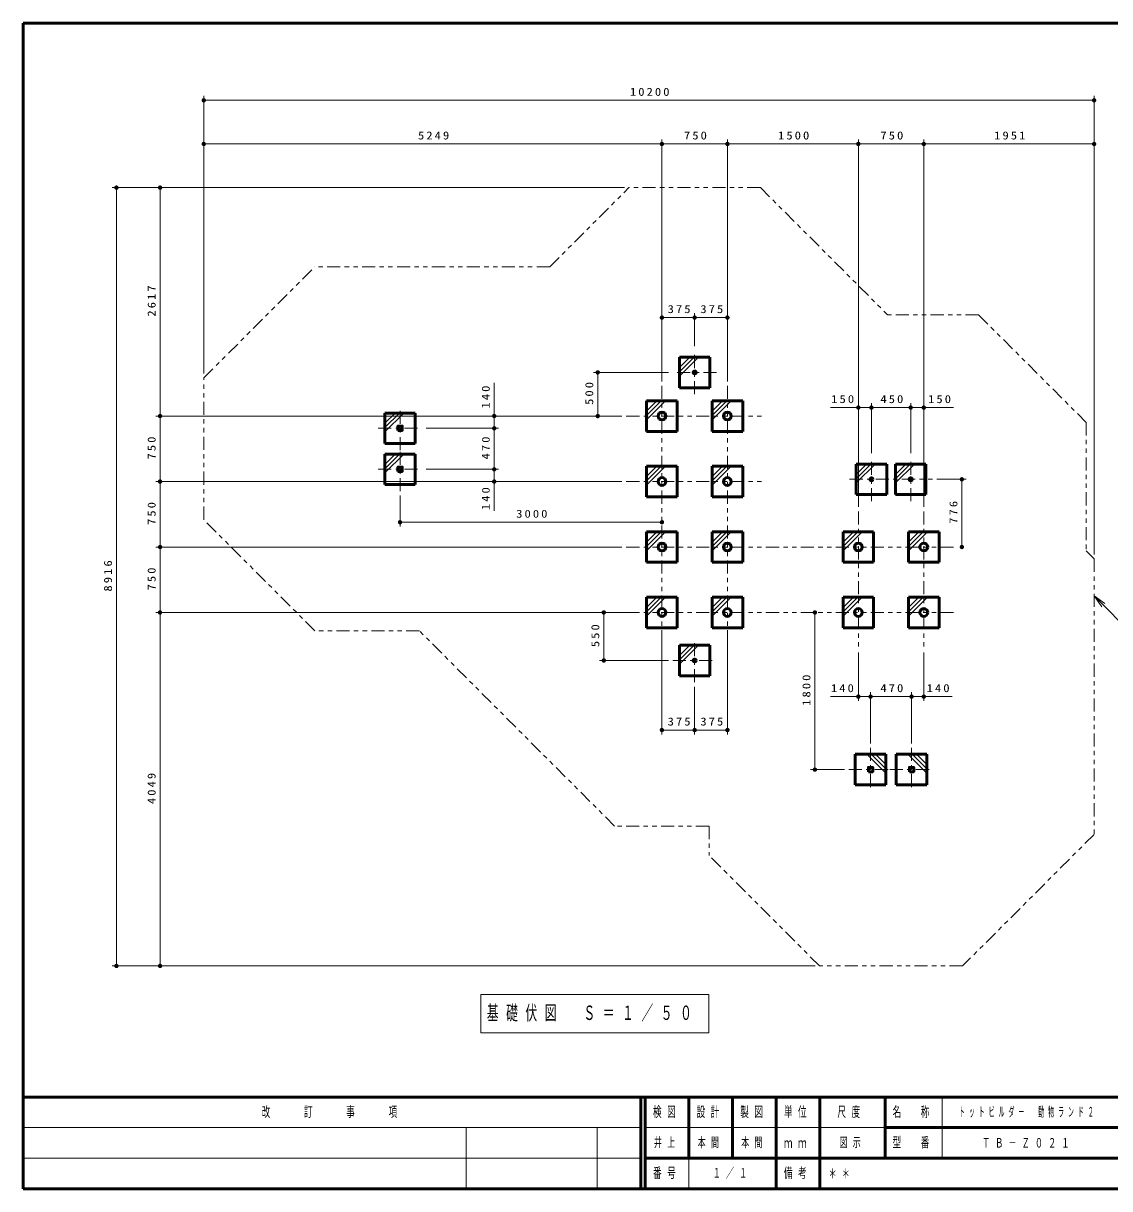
# Model space of a CAD drawing. Units: millimetres on the paper, scale 1:50. Extents: x -385 to 0, y -594 to 267.
# Drawn here: x -385 to -136.1, y -594 to -327 of the extents above; entities that cross this region are included whole.
import ezdxf

# ---------------------------------------------------------------- set-up
doc = ezdxf.new("R2010")
doc.units = ezdxf.units.MM
doc.linetypes.add('USER2', pattern=[6, 3, -1, 1, -1])
doc.linetypes.add('USER3', pattern=[8, 3, -1, 1, -1, 1, -1])
doc.layers.add('LY_1', color=140, linetype='Continuous', lineweight=50)
doc.styles.add('ＭＳ ゴシック', font='')
doc.styles.get('ＭＳ ゴシック').set_extended_font_data('MS Gothic')

# ---------------------------------------------------------------- blocks, each defined once
blk = doc.blocks.new('filled_dot')
at = {"color": 0, "linetype": 'Continuous', "lineweight": -2, "const_width": 1.25}
blk.add_lwpolyline([(-0.625, 0, 1), (0.625, 0, 1)], format="xyb", close=True, dxfattribs=at)

msp = doc.modelspace()

# ---------------------------------------------------------------- linework, layer by layer
at = {"layer": 'LY_1', "color": 7}
for p, q in [((0, -327), (-385, -327)), ((-385, -327), (-385, -594)), ((-385, -573), (0, -573)), ((-385, -594), (0, -594))]:
    msp.add_line(p, q, dxfattribs=at)
at = {"layer": 'LY_1', "color": 7, "lineweight": 13}
for p, q in [((-343.663, -353.644), (-343.663, -343.644)), ((-139.663, -353.644), (-139.663, -343.644)), ((-343.663, -344.644), (-139.663, -344.644)), ((-343.663, -407.253), (-343.663, -353.644)), ((-343.663, -354.644), (-238.683, -354.644)), ((-238.683, -393.421), (-238.683, -353.644)), ((-238.683, -354.644), (-223.683, -354.644)), ((-223.683, -393.421), (-223.683, -353.644)), ((-223.683, -354.644), (-193.683, -354.644)), ((-193.683, -437.817), (-193.683, -353.644)), ((-193.683, -354.644), (-178.683, -354.644)), ((-178.683, -437.817), (-178.683, -353.644)), ((-178.683, -354.644), (-139.663, -354.644)), ((-139.663, -448.707), (-139.663, -353.644)), ((-354.663, -364.644), (-364.663, -364.644)), ((-363.663, -542.964), (-363.663, -364.644)), ((-247.236, -364.644), (-354.663, -364.644)), ((-353.663, -416.984), (-353.663, -364.644)), ((-238.683, -409.072), (-238.683, -393.421)), ((-238.683, -394.421), (-231.183, -394.421)), ((-231.183, -400.984), (-231.183, -393.421)), ((-231.183, -394.421), (-223.683, -394.421)), ((-223.683, -409.072), (-223.683, -393.421)), ((-234.683, -407.828), (-230.339, -403.484)), ((-234.683, -406.838), (-231.329, -403.484)), ((-234.683, -405.848), (-232.319, -403.484)), ((-237.183, -406.984), (-254.39, -406.984)), ((-253.39, -416.984), (-253.39, -406.984)), ((-277.107, -409.398), (-277.107, -419.784)), ((-242.183, -415.848), (-239.819, -413.484)), ((-242.183, -416.838), (-238.829, -413.484)), ((-242.183, -417.828), (-237.839, -413.484)), ((-227.183, -415.848), (-224.819, -413.484)), ((-227.183, -416.838), (-223.829, -413.484)), ((-227.183, -417.828), (-222.839, -413.484)), ((-302.183, -418.648), (-299.819, -416.284)), ((-302.183, -419.638), (-298.829, -416.284)), ((-302.183, -420.628), (-297.839, -416.284)), ((-200.039, -415.04), (-190.683, -415.04)), ((-193.683, -437.817), (-193.683, -414.04)), ((-190.683, -425.474), (-190.683, -414.04)), ((-190.683, -415.04), (-181.683, -415.04)), ((-181.683, -425.474), (-181.683, -414.04)), ((-181.683, -415.04), (-171.843, -415.04)), ((-178.683, -437.817), (-178.683, -414.04)), ((-247.85, -416.984), (-354.663, -416.984)), ((-353.663, -431.984), (-353.663, -416.984)), ((-247.85, -416.984), (-278.107, -416.984)), ((-247.85, -416.984), (-254.39, -416.984)), ((-292.683, -419.784), (-276.107, -419.784)), ((-292.683, -419.784), (-276.107, -419.784)), ((-277.107, -419.784), (-277.107, -429.184)), ((-302.183, -430.028), (-297.839, -425.684)), ((-302.183, -429.038), (-298.829, -425.684)), ((-302.183, -428.048), (-299.819, -425.684)), ((-292.683, -429.184), (-276.107, -429.184)), ((-292.683, -429.184), (-276.107, -429.184)), ((-277.107, -429.184), (-277.107, -438.672)), ((-242.183, -430.848), (-239.819, -428.484)), ((-242.183, -431.838), (-238.829, -428.484)), ((-242.183, -432.828), (-237.839, -428.484)), ((-227.183, -430.848), (-224.819, -428.484)), ((-227.183, -431.838), (-223.829, -428.484)), ((-227.183, -432.828), (-222.839, -428.484)), ((-194.183, -432.318), (-189.839, -427.974)), ((-194.183, -431.328), (-190.829, -427.974)), ((-194.183, -430.338), (-191.819, -427.974)), ((-185.183, -432.318), (-180.839, -427.974)), ((-185.183, -431.328), (-181.829, -427.974)), ((-185.183, -430.338), (-182.819, -427.974)), ((-247.85, -431.984), (-354.663, -431.984)), ((-353.663, -446.984), (-353.663, -431.984)), ((-247.85, -431.984), (-278.107, -431.984)), ((-175.683, -431.474), (-168.957, -431.474)), ((-169.957, -446.984), (-169.957, -431.474)), ((-298.683, -435.184), (-298.683, -442.307)), ((-238.683, -441.307), (-298.683, -441.307)), ((-242.183, -445.848), (-239.819, -443.484)), ((-242.183, -446.838), (-238.829, -443.484)), ((-242.183, -447.828), (-237.839, -443.484)), ((-227.183, -445.848), (-224.819, -443.484)), ((-227.183, -446.838), (-223.829, -443.484)), ((-227.183, -447.828), (-222.839, -443.484)), ((-197.183, -445.848), (-194.819, -443.484)), ((-197.183, -446.838), (-193.829, -443.484)), ((-197.183, -447.828), (-192.839, -443.484)), ((-182.183, -445.848), (-179.819, -443.484)), ((-182.183, -446.838), (-178.829, -443.484)), ((-182.183, -447.828), (-177.839, -443.484)), ((-247.85, -446.984), (-354.663, -446.984)), ((-353.663, -461.984), (-353.663, -446.984)), ((-242.183, -460.848), (-239.819, -458.484)), ((-242.183, -461.838), (-238.829, -458.484)), ((-242.183, -462.828), (-237.839, -458.484)), ((-227.183, -460.848), (-224.819, -458.484)), ((-227.183, -461.838), (-223.829, -458.484)), ((-227.183, -462.828), (-222.839, -458.484)), ((-197.183, -460.848), (-194.819, -458.484)), ((-197.183, -461.838), (-193.829, -458.484)), ((-197.183, -462.828), (-192.839, -458.484)), ((-182.183, -460.848), (-179.819, -458.484)), ((-182.183, -461.838), (-178.829, -458.484)), ((-182.183, -462.828), (-177.839, -458.484)), ((-137.896, -460.666), (-139.663, -458.191)), ((-139.663, -458.191), (-137.188, -459.959)), ((-139.663, -458.191), (-137.542, -460.312)), ((-139.663, -458.191), (-130.533, -467.322)), ((-247.85, -461.984), (-354.663, -461.984)), ((-353.663, -542.964), (-353.663, -461.984)), ((-246.024, -461.984), (-253.006, -461.984)), ((-252.006, -472.984), (-252.006, -461.984)), ((-203.637, -497.984), (-203.637, -461.984)), ((-238.683, -468.064), (-238.683, -489.919)), ((-232.319, -469.484), (-234.683, -471.848)), ((-231.329, -469.484), (-234.683, -472.838)), ((-230.339, -469.484), (-234.683, -473.828)), ((-223.683, -468.064), (-223.683, -489.919)), ((-193.683, -471.15), (-193.683, -482.261)), ((-178.683, -471.15), (-178.683, -482.261)), ((-237.183, -472.984), (-253.006, -472.984)), ((-231.183, -478.984), (-231.183, -489.919)), ((-190.883, -491.984), (-190.883, -480.261)), ((-181.483, -491.984), (-181.483, -480.261)), ((-190.883, -481.261), (-200.098, -481.261)), ((-190.883, -481.261), (-181.483, -481.261)), ((-172.164, -481.261), (-181.483, -481.261)), ((-231.183, -488.919), (-238.683, -488.919)), ((-223.683, -488.919), (-231.183, -488.919)), ((-187.383, -498.828), (-191.727, -494.484)), ((-187.383, -497.838), (-190.737, -494.484)), ((-187.383, -496.848), (-189.747, -494.484)), ((-177.983, -498.828), (-182.327, -494.484)), ((-177.983, -497.838), (-181.337, -494.484)), ((-177.983, -496.848), (-180.347, -494.484)), ((-196.883, -497.984), (-204.637, -497.984)), ((-354.663, -542.964), (-364.663, -542.964)), ((-203.561, -542.964), (-354.663, -542.964)), ((-280.21, -549.484), (-280.21, -558.284)), ((-227.91, -549.484), (-280.21, -549.484)), ((-227.91, -558.284), (-227.91, -549.484)), ((-280.21, -558.284), (-227.91, -558.284)), ((-174.5, -573), (-174.5, -587)), ((-385, -580), (-243.5, -580)), ((-283.5, -580), (-283.5, -594)), ((-253.5, -580), (-253.5, -594)), ((-242.5, -580), (-187.5, -580)), ((-385, -587), (-243.5, -587)), ((-232.5, -587), (-232.5, -594))]:
    msp.add_line(p, q, dxfattribs=at)
at = {"layer": 'LY_1', "color": 7, "linetype": 'USER3', "lineweight": 13}
for p, q in [((-264.376, -382.784), (-246.236, -364.644)), ((-216.131, -364.644), (-246.236, -364.644)), ((-216.131, -364.644), (-186.967, -393.807)), ((-343.663, -408.253), (-318.194, -382.784)), ((-264.376, -382.784), (-318.194, -382.784)), ((-166.118, -393.807), (-186.967, -393.807)), ((-166.118, -393.807), (-141.483, -418.442)), ((-343.663, -440.715), (-343.663, -408.253)), ((-238.683, -410.072), (-238.683, -470.15)), ((-223.683, -410.072), (-223.683, -470.15)), ((-246.85, -416.984), (-215.517, -416.984)), ((-141.483, -418.442), (-141.483, -447.887)), ((-246.85, -431.984), (-215.517, -431.984)), ((-193.683, -438.817), (-193.683, -470.15)), ((-178.683, -438.817), (-178.683, -470.15)), ((-318.194, -466.184), (-343.663, -440.715)), ((-246.85, -446.984), (-171.64, -446.984)), ((-141.483, -447.887), (-139.663, -449.707)), ((-139.663, -449.707), (-139.663, -512.821)), ((-246.85, -461.984), (-171.64, -461.984)), ((-294.255, -466.184), (-318.194, -466.184)), ((-249.517, -510.923), (-294.255, -466.184)), ((-227.883, -510.923), (-249.517, -510.923)), ((-227.883, -510.923), (-227.883, -517.641)), ((-139.663, -512.821), (-169.806, -542.964)), ((-202.561, -542.964), (-227.883, -517.641)), ((-169.806, -542.964), (-202.561, -542.964))]:
    msp.add_line(p, q, dxfattribs=at)
at = {"layer": 'LY_1', "color": 7, "linetype": 'USER2', "lineweight": 13}
for p, q in [((-231.183, -411.984), (-231.183, -401.984)), ((-226.183, -406.984), (-236.183, -406.984)), ((-298.683, -424.784), (-298.683, -414.784)), ((-303.683, -419.784), (-293.683, -419.784)), ((-298.683, -434.184), (-298.683, -424.184)), ((-190.683, -436.474), (-190.683, -426.474)), ((-181.683, -436.474), (-181.683, -426.474)), ((-303.683, -429.184), (-293.683, -429.184)), ((-195.683, -431.474), (-176.683, -431.474)), ((-231.183, -477.984), (-231.183, -467.984)), ((-236.183, -472.984), (-226.183, -472.984)), ((-190.883, -492.984), (-190.883, -502.984)), ((-181.483, -492.984), (-181.483, -502.984)), ((-195.883, -497.984), (-185.883, -497.984)), ((-186.483, -497.984), (-176.483, -497.984))]:
    msp.add_line(p, q, dxfattribs=at)
at = {"layer": 'LY_1'}
for p, q in [((-234.683, -403.484), (-234.683, -410.484)), ((-227.683, -403.484), (-234.683, -403.484)), ((-227.683, -410.484), (-227.683, -403.484)), ((-234.683, -410.484), (-227.683, -410.484)), ((-242.183, -413.484), (-242.183, -420.484)), ((-235.183, -413.484), (-242.183, -413.484)), ((-235.183, -420.484), (-235.183, -413.484)), ((-227.183, -413.484), (-227.183, -420.484)), ((-220.183, -413.484), (-227.183, -413.484)), ((-220.183, -420.484), (-220.183, -413.484)), ((-295.183, -416.284), (-302.183, -416.284)), ((-302.183, -416.284), (-302.183, -423.284)), ((-295.183, -423.284), (-295.183, -416.284)), ((-242.183, -420.484), (-235.183, -420.484)), ((-227.183, -420.484), (-220.183, -420.484)), ((-302.183, -423.284), (-295.183, -423.284)), ((-295.183, -425.684), (-302.183, -425.684)), ((-302.183, -425.684), (-302.183, -432.684)), ((-295.183, -432.684), (-295.183, -425.684)), ((-242.183, -428.484), (-242.183, -435.484)), ((-235.183, -428.484), (-242.183, -428.484)), ((-235.183, -435.484), (-235.183, -428.484)), ((-227.183, -428.484), (-227.183, -435.484)), ((-220.183, -428.484), (-227.183, -428.484)), ((-220.183, -435.484), (-220.183, -428.484)), ((-194.183, -427.974), (-194.183, -434.974)), ((-187.183, -427.974), (-194.183, -427.974)), ((-187.183, -434.974), (-187.183, -427.974)), ((-185.183, -427.974), (-185.183, -434.974)), ((-178.183, -427.974), (-185.183, -427.974)), ((-178.183, -434.974), (-178.183, -427.974)), ((-302.183, -432.684), (-295.183, -432.684)), ((-194.183, -434.974), (-187.183, -434.974)), ((-185.183, -434.974), (-178.183, -434.974)), ((-242.183, -435.484), (-235.183, -435.484)), ((-227.183, -435.484), (-220.183, -435.484)), ((-242.183, -443.484), (-242.183, -450.484)), ((-235.183, -443.484), (-242.183, -443.484)), ((-235.183, -450.484), (-235.183, -443.484)), ((-227.183, -443.484), (-227.183, -450.484)), ((-220.183, -443.484), (-227.183, -443.484)), ((-220.183, -450.484), (-220.183, -443.484)), ((-197.183, -443.484), (-197.183, -450.484)), ((-190.183, -443.484), (-197.183, -443.484)), ((-190.183, -450.484), (-190.183, -443.484)), ((-182.183, -443.484), (-182.183, -450.484)), ((-175.183, -443.484), (-182.183, -443.484)), ((-175.183, -450.484), (-175.183, -443.484)), ((-242.183, -450.484), (-235.183, -450.484)), ((-227.183, -450.484), (-220.183, -450.484)), ((-197.183, -450.484), (-190.183, -450.484)), ((-182.183, -450.484), (-175.183, -450.484)), ((-242.183, -458.484), (-242.183, -465.484)), ((-235.183, -458.484), (-242.183, -458.484)), ((-235.183, -465.484), (-235.183, -458.484)), ((-227.183, -458.484), (-227.183, -465.484)), ((-220.183, -458.484), (-227.183, -458.484)), ((-220.183, -465.484), (-220.183, -458.484)), ((-197.183, -458.484), (-197.183, -465.484)), ((-190.183, -458.484), (-197.183, -458.484)), ((-190.183, -465.484), (-190.183, -458.484)), ((-182.183, -458.484), (-182.183, -465.484)), ((-175.183, -458.484), (-182.183, -458.484)), ((-175.183, -465.484), (-175.183, -458.484)), ((-242.183, -465.484), (-235.183, -465.484)), ((-227.183, -465.484), (-220.183, -465.484)), ((-197.183, -465.484), (-190.183, -465.484)), ((-182.183, -465.484), (-175.183, -465.484)), ((-234.683, -469.484), (-227.683, -469.484)), ((-234.683, -476.484), (-234.683, -469.484)), ((-227.683, -469.484), (-227.683, -476.484)), ((-227.683, -476.484), (-234.683, -476.484)), ((-194.383, -501.484), (-194.383, -494.484)), ((-194.383, -494.484), (-187.383, -494.484)), ((-187.383, -494.484), (-187.383, -501.484)), ((-184.983, -501.484), (-184.983, -494.484)), ((-184.983, -494.484), (-177.983, -494.484)), ((-177.983, -494.484), (-177.983, -501.484)), ((-187.383, -501.484), (-194.383, -501.484)), ((-177.983, -501.484), (-184.983, -501.484)), ((-243.5, -573), (-243.5, -594)), ((-242.5, -573), (-242.5, -594)), ((-232.5, -573), (-232.5, -587)), ((-222.5, -573), (-222.5, -587)), ((-212.5, -573), (-212.5, -594)), ((-202.5, -573), (-202.5, -587)), ((-187.5, -573), (-187.5, -587)), ((-187.5, -580), (-70, -580)), ((-242.5, -587), (0, -587)), ((-202.5, -587), (-202.5, -594))]:
    msp.add_line(p, q, dxfattribs=at)
for points in [[(-299.183, -420.284), (-298.183, -420.284), (-298.183, -419.284), (-299.183, -419.284)], [(-299.183, -429.684), (-298.183, -429.684), (-298.183, -428.684), (-299.183, -428.684)], [(-191.383, -498.484), (-190.383, -498.484), (-190.383, -497.484), (-191.383, -497.484)], [(-181.983, -498.484), (-180.983, -498.484), (-180.983, -497.484), (-181.983, -497.484)]]:
    msp.add_lwpolyline(points, close=True, dxfattribs=at)
for centre, radius in [((-231.183, -406.984), 0.34), ((-238.683, -416.984), 0.891), ((-223.683, -416.984), 0.891), ((-238.683, -431.984), 0.891), ((-223.683, -431.984), 0.891), ((-190.683, -431.474), 0.34), ((-181.683, -431.474), 0.34), ((-238.683, -446.984), 0.891), ((-223.683, -446.984), 0.891), ((-193.683, -446.984), 0.891), ((-178.683, -446.984), 0.891), ((-238.683, -461.984), 0.891), ((-223.683, -461.984), 0.891), ((-193.683, -461.984), 0.891), ((-178.683, -461.984), 0.891), ((-231.183, -472.984), 0.34)]:
    msp.add_circle(centre, radius, dxfattribs=at)

# ---------------------------------------------------------------- block references
at = {"layer": 'LY_1', "color": 7, "lineweight": 13, "xscale": 0.4, "yscale": 0.4}
for p in [(-343.663, -344.644), (-343.663, -354.644), (-238.683, -354.644), (-223.683, -354.644), (-193.683, -354.644), (-178.683, -354.644), (-238.683, -394.421), (-231.183, -394.421), (-193.683, -415.04), (-190.683, -415.04), (-181.683, -415.04), (-298.683, -441.307), (-193.683, -481.261), (-190.883, -481.261), (-181.483, -481.261), (-238.683, -488.919), (-231.183, -488.919)]:
    msp.add_blockref('filled_dot', p, dxfattribs=at)
for p, rotation in [((-139.663, -344.644), 180), ((-238.683, -354.644), 180), ((-223.683, -354.644), 180), ((-193.683, -354.644), 180), ((-178.683, -354.644), 180), ((-139.663, -354.644), 180), ((-363.663, -364.644), 270), ((-353.663, -364.644), 270), ((-231.183, -394.421), 180), ((-223.683, -394.421), 180), ((-253.39, -406.984), 270), ((-353.663, -416.984), 270), ((-353.663, -416.984), 90), ((-277.107, -416.984), 270), ((-253.39, -416.984), 90), ((-190.683, -415.04), 180), ((-181.683, -415.04), 180), ((-178.683, -415.04), 180), ((-277.107, -419.784), 270), ((-277.107, -419.784), 90), ((-277.107, -429.184), 90), ((-277.107, -429.184), 270), ((-353.663, -431.984), 270), ((-353.663, -431.984), 90), ((-277.107, -431.984), 90), ((-169.957, -431.474), 270), ((-238.683, -441.307), 180), ((-353.663, -446.984), 270), ((-353.663, -446.984), 90), ((-169.957, -446.984), 90), ((-353.663, -461.984), 270), ((-353.663, -461.984), 90), ((-252.006, -461.984), 270), ((-203.637, -461.984), 270), ((-252.006, -472.984), 90), ((-190.883, -481.261), 180), ((-181.483, -481.261), 180), ((-178.683, -481.261), 180), ((-231.183, -488.919), 180), ((-223.683, -488.919), 180), ((-203.637, -497.984), 90), ((-363.663, -542.964), 90), ((-353.663, -542.964), 90)]:
    msp.add_blockref('filled_dot', p, dxfattribs=dict(at, rotation=rotation))

# ---------------------------------------------------------------- texts
at = {"layer": 'LY_1', "color": 7, "style": 'ＭＳ ゴシック'}
for s, insert, char_height, attachment_point in [('\\T1.33;\\W1.15;10200', (-241.242, -343.644), 1.833, 8), ('\\T1.33;\\W1.15;5249', (-290.757, -353.644), 1.833, 8), ('\\T1.33;\\W1.15;750', (-230.768, -353.644), 1.833, 8), ('\\T1.33;\\W1.15;1500', (-208.262, -353.644), 1.833, 8), ('\\T1.33;\\W1.15;750', (-185.768, -353.644), 1.833, 8), ('\\T1.33;\\W1.15;1951', (-158.752, -353.644), 1.833, 8), ('\\T1.33;\\W1.15;375', (-234.517, -393.421), 1.833, 8), ('\\T1.33;\\W1.15;375', (-227.017, -393.421), 1.833, 8), ('\\T1.33;\\W1.15;150', (-197.039, -414.04), 1.833, 8), ('\\T1.33;\\W1.15;450', (-185.768, -414.04), 1.833, 8), ('\\T1.33;\\W1.15;150', (-174.843, -414.04), 1.833, 8), ('\\T1.33;\\W1.15;3000', (-268.26, -440.307), 1.833, 8), ('\\T1.33;\\W1.15;140', (-197.098, -480.261), 1.833, 8), ('\\T1.33;\\W1.15;470', (-185.768, -480.261), 1.833, 8), ('\\T1.33;\\W1.15;140', (-175.164, -480.261), 1.833, 8), ('\\T1.33;\\W1.15;375', (-234.517, -487.919), 1.833, 8), ('\\T1.33;\\W1.15;375', (-227.017, -487.919), 1.833, 8), ('\\T1.64;\\W0.6;基礎伏図\u3000Ｓ＝１／５０', (-278.81, -553.884), 3.299, 4), ('\\T1.64;\\W0.6;改\u3000\u3000訂\u3000\u3000事\u3000\u3000項', (-314.25, -576.5), 2.346, 5), ('\\T1.64;\\W0.6;検図', (-237.5, -576.5), 2.346, 5), ('\\T1.64;\\W0.6;設計', (-227.5, -576.5), 2.346, 5), ('\\T1.64;\\W0.6;製図', (-217.5, -576.5), 2.346, 5), ('\\T1.64;\\W0.6;単位', (-207.5, -576.5), 2.346, 5), ('\\T1.64;\\W0.6;尺度', (-195.25, -576.5), 2.346, 5), ('\\T1.64;\\W0.6;名\u3000称', (-181, -576.5), 2.346, 5), ('\\T1.64;\\W0.45;トットビルダー\u3000動物ランド２', (-154.75, -576.5), 2.199, 5), ('\\T1.64;\\W0.6;井上', (-237.5, -583.5), 2.199, 5), ('\\T1.64;\\W0.6;本間', (-230.5, -583.5), 2.199, 4), ('\\T1.64;\\W0.6;本間', (-217.5, -583.5), 2.199, 5), ('\\T1.64;\\W0.6;型\u3000番', (-181, -583.5), 2.346, 5), ('\\T1.64;\\W0.6;ｍｍ', (-207.5, -583.5), 2.346, 5), ('\\T1.64;\\W0.6;図示', (-198, -583.5), 2.199, 4), ('\\T1.64;\\W0.6;ＴＢ－Ｚ０２１', (-154.75, -583.5), 2.199, 5), ('\\T1.64;\\W0.6;番号', (-237.5, -590.5), 2.346, 5), ('\\T1.64;\\W0.6;１／１', (-222.5, -590.5), 2.199, 5), ('\\T1.64;\\W0.6;備考', (-207.5, -590.5), 2.346, 5), ('\\T1.64;\\W0.6;＊＊', (-200.5, -590.5), 2.199, 4)]:
    msp.add_mtext(s, dxfattribs=dict(at, insert=insert, char_height=char_height, attachment_point=attachment_point))
at = {"layer": 'LY_1', "color": 7, "char_height": 1.833, "attachment_point": 8, "rotation": 90, "style": 'ＭＳ ゴシック'}
for s, insert in [('\\T1.33;\\W1.15;2617', (-354.663, -390.386)), ('\\T1.33;\\W1.15;140', (-278.107, -412.398)), ('\\T1.33;\\W1.15;500', (-254.39, -411.567)), ('\\T1.33;\\W1.15;750', (-354.663, -424.069)), ('\\T1.33;\\W1.15;470', (-278.107, -424.069)), ('\\T1.33;\\W1.15;140', (-278.107, -435.672)), ('\\T1.33;\\W1.15;750', (-354.663, -439.069)), ('\\T1.33;\\W1.15;776', (-170.957, -438.812)), ('\\T1.33;\\W1.15;8916', (-364.663, -453.376)), ('\\T1.33;\\W1.15;750', (-354.663, -454.069)), ('\\T1.33;\\W1.15;550', (-253.006, -467.069)), ('\\T1.33;\\W1.15;1800', (-204.637, -479.563)), ('\\T1.33;\\W1.15;4049', (-354.663, -502.065))]:
    msp.add_mtext(s, dxfattribs=dict(at, insert=insert))

doc.saveas('drawing.dxf')
